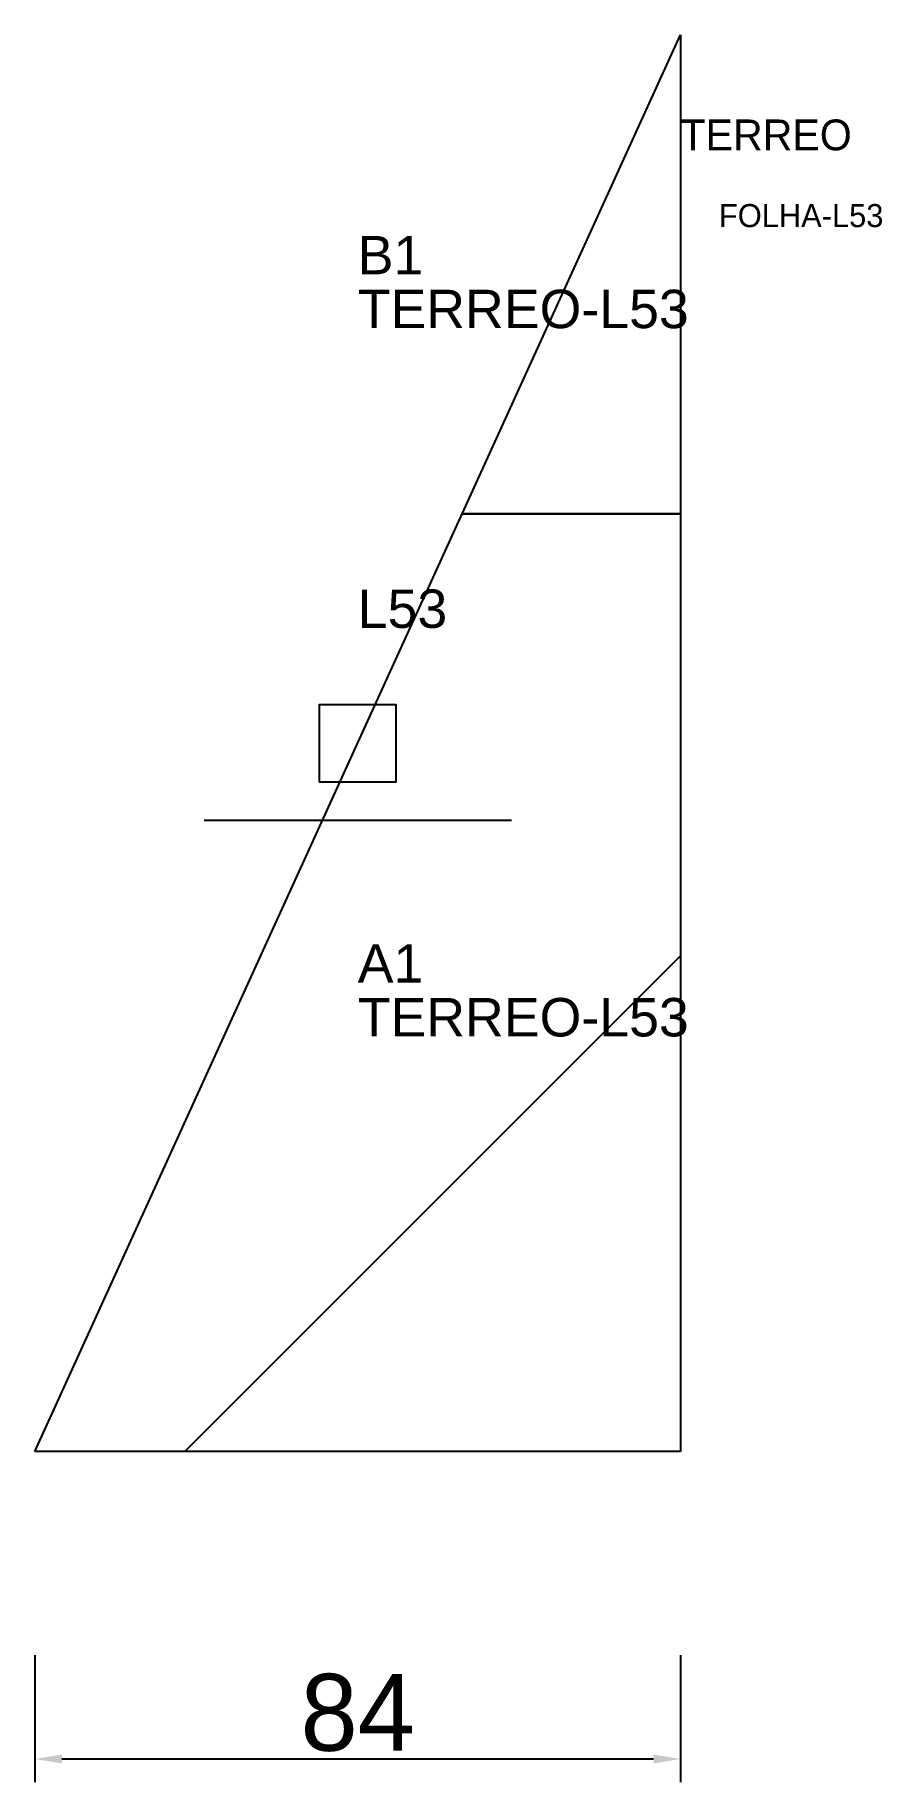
# Model space of a CAD drawing. Header units: metres. Extents: x 222 to 332, y -26 to 202.
import ezdxf

# ---------------------------------------------------------------- set-up
doc = ezdxf.new("R2010")
doc.units = ezdxf.units.M
for name, color, linetype in [('3', 3, 'CONTINUOUS'), ('AUX00', 7, 'CONTINUOUS'), ('COTA', 241, 'CONTINUOUS'), ('FOLHA', 255, 'CONTINUOUS'), ('Hachura', 251, 'CONTINUOUS'), ('NOMENCLATURA', 7, 'CONTINUOUS'), ('Nível', 160, 'CONTINUOUS'), ('Painéis', 200, 'CONTINUOUS'), ('Pilares', 5, 'CONTINUOUS'), ('SARR_2.2x7', 40, 'CONTINUOUS')]:
    doc.layers.add(name, color=color, linetype=linetype)
doc.styles.add('ARIAL', font='Arial.ttf')
doc.styles.add('STR_STANDARD', font='arial.ttf')
doc.dimstyles.new('EZ DXF', dxfattribs={"dimtxt": 10, "dimasz": 3.5, "dimexe": 3, "dimexo": 1.5, "dimgap": 1, "dimtad": 1, "dimdec": 1, "dimdsep": 46, "dimcen": 2.5, "dimazin": 3, "dimtfac": 1, "dimtmove": 0, "dimatfit": 3})

msp = doc.modelspace()

# ---------------------------------------------------------------- hatches: boundary and pattern name
at = {"layer": 'Hachura'}
h = msp.add_hatch(dxfattribs=at)
h.set_pattern_fill('ANSI31', scale=50)
h.paths.add_polyline_path([(306.2, 201.5), (306.2, 17.21), (222.2, 17.21)])
h = msp.add_hatch(dxfattribs=at)
h.set_pattern_fill('ANSI31', scale=50)
h.paths.add_polyline_path([(306.2, 201.5), (306.2, 17.21), (222.2, 17.21)])

# ---------------------------------------------------------------- linework, layer by layer
at = {"layer": '3'}
msp.add_lwpolyline([(277.808, 139.21), (306.2, 139.21)], close=True, dxfattribs=at)
msp.add_lwpolyline([(277.808, 139.21), (306.2, 139.21)], close=True, dxfattribs=at)
at = {"layer": 'Painéis', "color": 200}
for p, q in [((222.2, 17.21), (306.2, 201.5)), ((222.2, 17.21), (306.2, 201.5)), ((306.2, 201.5), (306.2, 17.21)), ((306.2, 201.5), (306.2, 17.21)), ((306.2, 17.21), (222.2, 17.21)), ((306.2, 17.21), (222.2, 17.21))]:
    msp.add_line(p, q, dxfattribs=at)
at = {"layer": 'Pilares'}
msp.add_lwpolyline([(259.2, 104.355), (269.2, 104.355), (269.2, 114.355), (259.2, 114.355)], close=True, dxfattribs=at)
msp.add_lwpolyline([(259.2, 104.355), (269.2, 104.355), (269.2, 114.355), (259.2, 114.355)], close=True, dxfattribs=at)
at = {"layer": 'SARR_2.2x7'}
msp.add_line((244.2, 99.355), (284.2, 99.355), dxfattribs=at)
msp.add_line((244.2, 99.355), (284.2, 99.355), dxfattribs=at)

# ---------------------------------------------------------------- texts
at = {"layer": '3', "style": 'STR_STANDARD'}
for s, p in [('B1', (264.2, 170.355)), ('B1', (264.2, 170.355)), ('A1', (264.2, 78.21)), ('A1', (264.2, 78.21))]:
    msp.add_text(s, height=5, dxfattribs=at).set_placement(p)
at = {"layer": 'AUX00', "style": 'STR_STANDARD'}
for p in [(264.2, 163.355), (264.2, 163.355), (264.2, 71.21), (264.2, 71.21)]:
    msp.add_text('TERREO-L53', height=5, dxfattribs=at).set_placement(p)
at = {"layer": 'FOLHA'}
msp.add_text('FOLHA-L53', height=3, dxfattribs=at).set_placement((311.2, 176.5))
msp.add_text('FOLHA-L53', height=3, dxfattribs=at).set_placement((311.2, 176.5))
at = {"layer": 'NOMENCLATURA', "insert": (264.2, 129.355), "char_height": 5, "attachment_point": 1, "style": 'ARIAL'}
msp.add_mtext('L53', dxfattribs=at)
msp.add_mtext('L53', dxfattribs=at)
at = {"layer": 'Nível'}
msp.add_text('TERREO', height=4, dxfattribs=at).set_placement((306.2, 186.5))
msp.add_text('TERREO', height=4, dxfattribs=at).set_placement((306.2, 186.5))

# ---------------------------------------------------------------- dimensions: what is measured, and where the dimension line sits
at = {"layer": 'COTA'}
msp.add_linear_dim(base=(222.2, -22.79), p1=(222.2, -7.79), p2=(306.2, -7.79), dimstyle='EZ DXF', dxfattribs=at).render()
msp.add_linear_dim(base=(222.2, -22.79), p1=(222.2, -7.79), p2=(306.2, -7.79), dimstyle='EZ DXF', dxfattribs=at).render()

doc.saveas('drawing.dxf')
